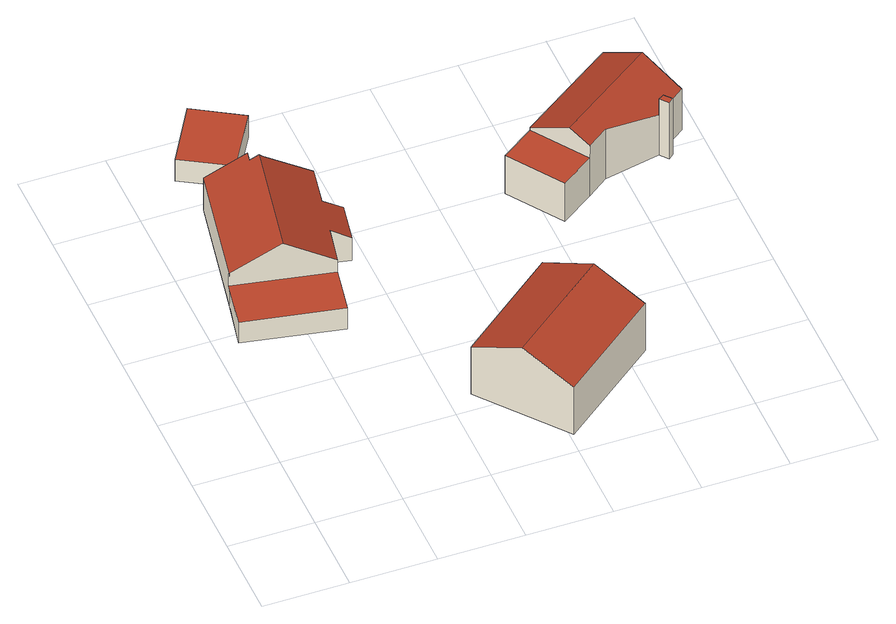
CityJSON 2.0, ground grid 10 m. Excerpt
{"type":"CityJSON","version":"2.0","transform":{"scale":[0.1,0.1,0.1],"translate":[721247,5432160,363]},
"CityObjects":{
"building1":{"type":"Building","attributes":{"Gemeindeschluessel":"09375199","HoeheDach":"378.100","HoeheGrund":"369.971","Methode":"2000","NiedrigsteTraufeDesGebaeudes":"373.000","Geometrietyp2DReferenz":"3000","measuredHeight":8.13,"function":"31001_1000","roofType":"3100","storeysAboveGround":1},"address":[{"Country":"Germany","Locality":"Sinzing","ThoroughfareName":"Ziegelschlagweg 11"}],"geometry":[{"type":"Solid","lod":"2","boundaries":[[[[0,1,2,3]],[[4,5,6,7]],[[8,9,10,11]],[[12,7,6,13,14,15,16]],[[17,18,19,12,16]],[[20,21,22,17,16,15]],[[23,18,24,25]],[[11,10,26,27]],[[19,2,1,28,26,10,9,7,12]],[[29,13,6,5]],[[27,26,28,30]],[[30,28,1,0]],[[4,7,9,8]],[[31,14,13,29]],[[3,2,19,18,23]],[[20,31,29,5,4,8,11,27,30,0,3,23,25,21]],[[20,15,14,31]],[[17,22,24,18]],[[25,24,22,21]]]],"semantics":{"surfaces":[{"type":"WallSurface","Flaeche":"9.240","Z_MAX":"4.694","Z_MAX_ASL":"374.665","Z_MIN":"-0.001","Z_MIN_ASL":"369.970"},{"type":"WallSurface","Flaeche":"8.219","Z_MAX":"8.129","Z_MAX_ASL":"378.100","Z_MIN":"-0.001","Z_MIN_ASL":"369.970"},{"type":"WallSurface","Flaeche":"35.455","Z_MAX":"7.966","Z_MAX_ASL":"377.937","Z_MIN":"-0.001","Z_MIN_ASL":"369.970"},{"type":"RoofSurface","Dachneigung":"59.789","Dachorientierung":"281.175","Flaeche":"99.827","Z_MAX":"8.129","Z_MAX_ASL":"378.100","Z_MIN":"4.759","Z_MIN_ASL":"374.730"},{"type":"WallSurface","Flaeche":"39.692","Z_MAX":"8.129","Z_MAX_ASL":"378.100","Z_MIN":"3.029","Z_MIN_ASL":"373.000"},{"type":"WallSurface","Flaeche":"17.273","Z_MAX":"4.763","Z_MAX_ASL":"374.734","Z_MIN":"-0.001","Z_MIN_ASL":"369.970"},{"type":"WallSurface","Flaeche":"17.304","Z_MAX":"3.029","Z_MAX_ASL":"373.000","Z_MIN":"-0.001","Z_MIN_ASL":"369.970"},{"type":"WallSurface","Flaeche":"21.739","Z_MAX":"4.709","Z_MAX_ASL":"374.680","Z_MIN":"-0.001","Z_MIN_ASL":"369.970"},{"type":"RoofSurface","Dachneigung":"59.789","Dachorientierung":"101.175","Flaeche":"107.897","Z_MAX":"8.129","Z_MAX_ASL":"378.100","Z_MIN":"3.358","Z_MIN_ASL":"373.329"},{"type":"WallSurface","Flaeche":"8.683","Z_MAX":"7.531","Z_MAX_ASL":"377.502","Z_MIN":"-0.001","Z_MIN_ASL":"369.970"},{"type":"WallSurface","Flaeche":"9.227","Z_MAX":"4.694","Z_MAX_ASL":"374.665","Z_MIN":"-0.001","Z_MIN_ASL":"369.970"},{"type":"WallSurface","Flaeche":"16.026","Z_MAX":"3.360","Z_MAX_ASL":"373.331","Z_MIN":"-0.001","Z_MIN_ASL":"369.970"},{"type":"WallSurface","Flaeche":"2.130","Z_MAX":"8.120","Z_MAX_ASL":"378.091","Z_MIN":"-0.001","Z_MIN_ASL":"369.970"},{"type":"WallSurface","Flaeche":"29.252","Z_MAX":"7.531","Z_MAX_ASL":"377.502","Z_MIN":"-0.001","Z_MIN_ASL":"369.970"},{"type":"WallSurface","Flaeche":"21.603","Z_MAX":"4.699","Z_MAX_ASL":"374.670","Z_MIN":"-0.001","Z_MIN_ASL":"369.970"},{"type":"GroundSurface","Flaeche":"245.904","Z_MAX":"-0.001","Z_MAX_ASL":"369.970","Z_MIN":"-0.001","Z_MIN_ASL":"369.970"},{"type":"WallSurface","Flaeche":"71.933","Z_MAX":"4.763","Z_MAX_ASL":"374.734","Z_MIN":"-0.001","Z_MIN_ASL":"369.970"},{"type":"RoofSurface","Dachneigung":"90.000","Dachorientierung":"-1.000","Flaeche":"66.394","Z_MAX":"3.029","Z_MAX_ASL":"373.000","Z_MIN":"3.029","Z_MIN_ASL":"373.000"},{"type":"WallSurface","Flaeche":"35.345","Z_MAX":"3.029","Z_MAX_ASL":"373.000","Z_MIN":"-0.001","Z_MIN_ASL":"369.970"}],"values":[[0,1,2,3,4,5,6,7,8,9,10,11,12,13,14,15,16,17,18]]}}]},
"building2":{"type":"Building","attributes":{"Gemeindeschluessel":"09375199","HoeheDach":"373.500","HoeheGrund":"370.414","Methode":"2000","NiedrigsteTraufeDesGebaeudes":"373.500","Geometrietyp2DReferenz":"3000","measuredHeight":3.09,"function":"31001_2000","roofType":"1000","storeysAboveGround":1},"geometry":[{"type":"Solid","lod":"2","boundaries":[[[[32,33,34,35]],[[36,37,33,32]],[[38,39,37,36]],[[35,38,36,32]],[[35,34,39,38]],[[33,37,39,34]]]],"semantics":{"surfaces":[{"type":"WallSurface","Flaeche":"20.122","Z_MAX":"3.086","Z_MAX_ASL":"373.500","Z_MIN":"-0.004","Z_MIN_ASL":"370.410"},{"type":"WallSurface","Flaeche":"24.721","Z_MAX":"3.086","Z_MAX_ASL":"373.500","Z_MIN":"-0.004","Z_MIN_ASL":"370.410"},{"type":"WallSurface","Flaeche":"20.095","Z_MAX":"3.086","Z_MAX_ASL":"373.500","Z_MIN":"-0.004","Z_MIN_ASL":"370.410"},{"type":"GroundSurface","Flaeche":"52.080","Z_MAX":"-0.004","Z_MAX_ASL":"370.410","Z_MIN":"-0.004","Z_MIN_ASL":"370.410"},{"type":"WallSurface","Flaeche":"24.737","Z_MAX":"3.086","Z_MAX_ASL":"373.500","Z_MIN":"-0.004","Z_MIN_ASL":"370.410"},{"type":"RoofSurface","Dachneigung":"90.000","Dachorientierung":"-1.000","Flaeche":"52.080","Z_MAX":"3.086","Z_MAX_ASL":"373.500","Z_MIN":"3.086","Z_MIN_ASL":"373.500"}],"values":[[0,1,2,3,4,5]]}}]},
"building3":{"type":"Building","attributes":{"Gemeindeschluessel":"09375199","HoeheDach":"374.635","HoeheGrund":"365.020","Methode":"1000","NiedrigsteTraufeDesGebaeudes":"371.759","Geometrietyp2DReferenz":"3000","measuredHeight":9.62,"function":"31001_1000","roofType":"3100"},"address":[{"Country":"Germany","Locality":"Sinzing","ThoroughfareName":"Ortsstraße 10"}],"geometry":[{"type":"Solid","lod":"2","boundaries":[[[[40,41,42,43]],[[44,45,46,47]],[[47,40,43,44]],[[47,46,48,41,40]],[[49,48,46,45]],[[42,41,48,49]],[[43,42,49,45,44]]]],"semantics":{"surfaces":[{"type":"WallSurface","Flaeche":"101.542","Z_MAX":"6.742","Z_MAX_ASL":"371.762","Z_MIN":"0.000","Z_MIN_ASL":"365.020"},{"type":"WallSurface","Flaeche":"101.529","Z_MAX":"6.746","Z_MAX_ASL":"371.766","Z_MIN":"0.000","Z_MIN_ASL":"365.020"},{"type":"GroundSurface","Flaeche":"188.863","Z_MAX":"0.000","Z_MAX_ASL":"365.020","Z_MIN":"0.000","Z_MIN_ASL":"365.020"},{"type":"WallSurface","Flaeche":"102.610","Z_MAX":"9.615","Z_MAX_ASL":"374.635","Z_MIN":"0.000","Z_MIN_ASL":"365.020"},{"type":"RoofSurface","Dachneigung":"65.386","Dachorientierung":"321.601","Flaeche":"103.856","Z_MAX":"9.615","Z_MAX_ASL":"374.635","Z_MIN":"6.739","Z_MIN_ASL":"371.759"},{"type":"RoofSurface","Dachneigung":"65.385","Dachorientierung":"141.599","Flaeche":"103.880","Z_MAX":"9.615","Z_MAX_ASL":"374.635","Z_MIN":"6.742","Z_MIN_ASL":"371.762"},{"type":"WallSurface","Flaeche":"102.519","Z_MAX":"9.615","Z_MAX_ASL":"374.635","Z_MIN":"0.000","Z_MIN_ASL":"365.020"}],"values":[[0,1,2,3,4,5,6]]}}]},
"building4":{"type":"Building","attributes":{"Gemeindeschluessel":"09375199","HoeheDach":"371.700","HoeheGrund":"363.230","Methode":"2000","NiedrigsteTraufeDesGebaeudes":"368.700","Geometrietyp2DReferenz":"3000","measuredHeight":8.47,"function":"31001_1000","roofType":"3100","storeysAboveGround":1},"address":[{"Country":"Germany","Locality":"Sinzing","ThoroughfareName":"Ziegelschlagweg 5"}],"geometry":[{"type":"Solid","lod":"2","boundaries":[[[[50,51,52,53]],[[54,55,56,57]],[[58,59,60,61,62]],[[63,64,65,53,52,66]],[[59,67,68,69,60]],[[70,66,52,51]],[[63,66,70,71]],[[72,73,74,75]],[[75,74,59,58]],[[54,62,61,55]],[[76,50,77,78]],[[69,55,61,60]],[[63,71,76,78,79,72,75,58,62,54,57,64]],[[59,74,73,67]],[[68,77,50,53,65,56,55,69]],[[78,77,68,79]],[[72,79,68,67,73]],[[71,70,51,50,76]],[[57,56,65,64]]]],"semantics":{"surfaces":[{"type":"WallSurface","Flaeche":"1.779","Z_MAX":"8.060","Z_MAX_ASL":"371.290","Z_MIN":"5.770","Z_MIN_ASL":"369.000"},{"type":"WallSurface","Flaeche":"35.571","Z_MAX":"8.456","Z_MAX_ASL":"371.686","Z_MIN":"0.000","Z_MIN_ASL":"363.230"},{"type":"WallSurface","Flaeche":"81.188","Z_MAX":"5.846","Z_MAX_ASL":"369.076","Z_MIN":"0.000","Z_MIN_ASL":"363.230"},{"type":"WallSurface","Flaeche":"9.844","Z_MAX":"8.060","Z_MAX_ASL":"371.290","Z_MIN":"0.000","Z_MIN_ASL":"363.230"},{"type":"WallSurface","Flaeche":"14.396","Z_MAX":"8.470","Z_MAX_ASL":"371.700","Z_MIN":"5.470","Z_MIN_ASL":"368.700"},{"type":"RoofSurface","Dachneigung":"90.000","Dachorientierung":"-1.000","Flaeche":"0.936","Z_MAX":"8.060","Z_MAX_ASL":"371.290","Z_MIN":"8.060","Z_MIN_ASL":"371.290"},{"type":"WallSurface","Flaeche":"6.271","Z_MAX":"8.060","Z_MAX_ASL":"371.290","Z_MIN":"0.000","Z_MIN_ASL":"363.230"},{"type":"WallSurface","Flaeche":"41.331","Z_MAX":"5.470","Z_MAX_ASL":"368.700","Z_MIN":"0.000","Z_MIN_ASL":"363.230"},{"type":"WallSurface","Flaeche":"25.960","Z_MAX":"5.470","Z_MAX_ASL":"368.700","Z_MIN":"0.000","Z_MIN_ASL":"363.230"},{"type":"WallSurface","Flaeche":"36.396","Z_MAX":"8.470","Z_MAX_ASL":"371.700","Z_MIN":"0.000","Z_MIN_ASL":"363.230"},{"type":"WallSurface","Flaeche":"44.056","Z_MAX":"7.166","Z_MAX_ASL":"370.396","Z_MIN":"0.000","Z_MIN_ASL":"363.230"},{"type":"RoofSurface","Dachneigung":"62.508","Dachorientierung":"325.113","Flaeche":"79.233","Z_MAX":"8.470","Z_MAX_ASL":"371.700","Z_MIN":"5.839","Z_MIN_ASL":"369.069"},{"type":"GroundSurface","Flaeche":"162.191","Z_MAX":"0.000","Z_MAX_ASL":"363.230","Z_MIN":"0.000","Z_MIN_ASL":"363.230"},{"type":"RoofSurface","Dachneigung":"90.000","Dachorientierung":"-1.000","Flaeche":"35.792","Z_MAX":"5.470","Z_MAX_ASL":"368.700","Z_MIN":"5.470","Z_MIN_ASL":"368.700"},{"type":"RoofSurface","Dachneigung":"62.508","Dachorientierung":"145.113","Flaeche":"62.201","Z_MAX":"8.470","Z_MAX_ASL":"371.700","Z_MIN":"5.770","Z_MIN_ASL":"369.000"},{"type":"WallSurface","Flaeche":"21.668","Z_MAX":"7.166","Z_MAX_ASL":"370.396","Z_MIN":"0.000","Z_MIN_ASL":"363.230"},{"type":"WallSurface","Flaeche":"26.023","Z_MAX":"7.166","Z_MAX_ASL":"370.396","Z_MIN":"0.000","Z_MIN_ASL":"363.230"},{"type":"WallSurface","Flaeche":"9.834","Z_MAX":"8.060","Z_MAX_ASL":"371.290","Z_MIN":"0.000","Z_MIN_ASL":"363.230"},{"type":"WallSurface","Flaeche":"22.190","Z_MAX":"5.873","Z_MAX_ASL":"369.103","Z_MIN":"0.000","Z_MIN_ASL":"363.230"}],"values":[[0,1,2,3,4,5,6,7,8,9,10,11,12,13,14,15,16,17,18]]}}]}
},
"vertices":[
[158,294,70],[158,294,103],[135,299,117],[135,299,70],[95,402,70],[85,404,70],[85,404,145],[95,402,151],[98,401,70],[98,401,149],[153,391,117],[153,391,70],[68,265,151],[87,415,145],[41,424,117],[12,276,117],[11,276,117],[11,276,100],[126,254,100],[126,254,117],[12,276,70],[0,220,70],[0,220,100],[126,254,70],[115,198,100],[115,198,70],[144,345,117],[144,345,70],[167,341,103],[87,415,70],[167,341,70],[41,424,70],
[84,440,74],[84,440,105],[28,473,105],[28,473,74],[125,508,74],[125,508,105],[69,542,74],[69,542,105],
[415,101,20],[415,101,88],[297,8,88],[297,8,20],[219,106,20],[219,106,88],[337,200,88],[337,200,20],[376,150,116],[258,57,116],
[546,394,60],[546,394,83],[553,398,83],[553,398,60],[555,463,2],[555,463,87],[583,421,61],[583,421,2],[412,425,2],[412,425,57],[412,425,61],[526,504,61],[526,504,2],[560,389,2],[552,398,2],[552,398,60],[560,389,83],[455,362,57],[455,362,74],[440,383,87],[554,384,83],[554,384,2],[416,335,2],[416,335,57],[373,398,57],[373,398,2],[546,394,2],[480,380,74],[480,380,2],[455,362,2]
]}
